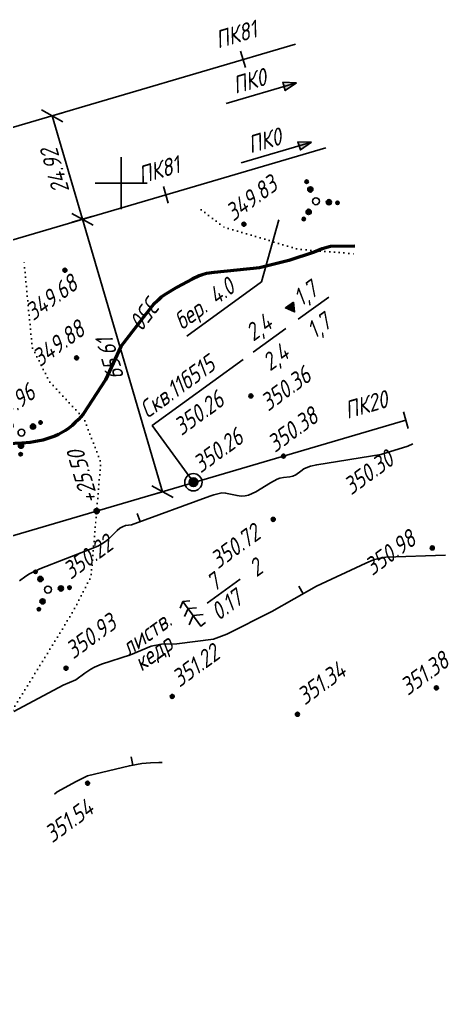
# Model space of a CAD drawing. Extents: x 1514039 to 1515876, y 2182924 to 2184238.
# Drawn here: x 1515776.5 to 1515875.7, y 2184012.8 to 2184237.8 of the extents above; entities that cross this region are included whole.
import ezdxf
from ezdxf.enums import TextEntityAlignment as Align

# ---------------------------------------------------------------- set-up
doc = ezdxf.new("R2010")
doc.units = 0
doc.header["$PDMODE"] = 34
doc.linetypes.add('ИИDot', pattern=[1, 0, -1])
for name, color, linetype, lineweight in [('ИИ_ГЕОСЕТКА_025', 3, 'Continuous', 25), ('ИИ_КОНТУР_025', 7, 'ИИDot', 25), ('ИИ_ОТМЕТКА_025', 7, 'Continuous', 25), ('ИИ_ПИКЕТАЖ_025', 7, 'Continuous', 25), ('ИИ_РАЗМЕР_025', 7, 'Continuous', 25), ('ИИ_РЕЛЬЕФ_025', 34, 'Continuous', 25), ('ИИ_РЕЛЬЕФ_050', 34, 'Continuous', 50), ('ИИ_СКВАЖИНА_025', 7, 'Continuous', 25), ('ИИ_ТЕКСТ_025', 7, 'Continuous', 25), ('ИИ_ТРАССА_АД_025', 1, 'Continuous', 25), ('ИИ_ТРАССА_ЛЭП_025', 7, 'Continuous', 25), ('ИИ_ТРАССА_ТРУБ_025', 7, 'Continuous', 25), ('ИИ_УГОДЬЯ_025', 7, 'Continuous', 25)]:
    doc.layers.add(name, color=color, linetype=linetype, lineweight=lineweight)
doc.styles.add('VNIPISIMPLEXCUR', font='simplex.shx', dxfattribs={"width": 0.8, "oblique": 15})
doc.dimstyles.new('ИИ-2000-м-dm', dxfattribs={"dimscale": 2, "dimtxt": 2.5, "dimasz": 2.5, "dimexe": 1.25, "dimexo": 0, "dimgap": 1, "dimtad": 1, "dimtoh": 1, "dimzin": 1, "dimdsep": 46, "dimtxsty": 'VNIPISIMPLEXCUR', "dimcen": 2.5, "dimaunit": 1, "dimazin": 0, "dimtfac": 1, "dimtmove": 1, "dimatfit": 2, "dimfxl": 1, "dimarcsym": 0})

# ---------------------------------------------------------------- blocks, each defined once
blk = doc.blocks.new('ИИ053952')
at = {"linetype": 'Continuous', "lineweight": 25}
h = blk.add_hatch(color=0, dxfattribs=at)
edge = h.paths.add_edge_path()
edge.add_arc((-1.308630616908658, 2.130137532763825), 0.2, 0, 360)
h = blk.add_hatch(color=0, dxfattribs=at)
edge = h.paths.add_edge_path()
edge.add_arc((-0.7851783701452177, 1.278082519658284), 0.3, 0, 360)
h = blk.add_hatch(color=0, dxfattribs=at)
edge = h.paths.add_edge_path()
edge.add_arc((1.499441115229502, 0.04094315521868452), 0.3, 0, 360)
h = blk.add_hatch(color=0, dxfattribs=at)
edge = h.paths.add_edge_path()
edge.add_arc((2.49906852538254, 0.06823859203112193), 0.2, 0, 360)
h = blk.add_hatch(color=0, dxfattribs=at)
edge = h.paths.add_edge_path()
edge.add_arc((-0.7142627450842838, -1.319025674876968), 0.3, 0, 360)
h = blk.add_hatch(color=0, dxfattribs=at)
edge = h.paths.add_edge_path()
edge.add_arc((-1.190437908473882, -2.198376124794947), 0.2, 0, 360)
at = {"color": 0, "linetype": 'Continuous', "lineweight": 25}
for centre, radius in [((-1.308630616908658, 2.130137532763825), 0.2), ((-0.7851783701452177, 1.278082519658284), 0.3), ((0, 0), 0.4), ((1.499441115229502, 0.04094315521868452), 0.3), ((2.49906852538254, 0.06823859203112193), 0.2), ((-0.7142627450842838, -1.319025674876968), 0.3), ((-1.190437908473882, -2.198376124794947), 0.2)]:
    blk.add_circle(centre, radius, dxfattribs=at)
blk = doc.blocks.new('PICKET')
at = {"color": 0, "linetype": 'Continuous', "lineweight": 25}
for p, q in [((-0.2299999999999898, 0), (0.2299999999999898, 0)), ((0, 0.2299999999999898), (0, -0.2299999999999898))]:
    blk.add_line(p, q, dxfattribs=at)
blk.add_circle((0, 0), 0.23, dxfattribs=at)
at = {"color": 0, "linetype": 'Continuous', "style": 'VNIPISIMPLEXCUR', "oblique": 15, "width": 0.8}
blk.add_attdef('OTMETKA', (1.25, 0.3000000000000114), '', height=2, dxfattribs=at)
at = {"color": 8, "linetype": 'Continuous', "style": 'VNIPISIMPLEXCUR', "oblique": 15, "width": 0.8, "flags": 1}
blk.add_attdef('NOMER', (1.25, -2.699999999999989), '', height=2, dxfattribs=at)
blk = doc.blocks.new('ИИ15001')
at = {"color": 0, "linetype": 'Continuous', "lineweight": 25}
blk.add_lwpolyline([(0, 1), (0, -1)], dxfattribs=at)
at = {"color": 0, "linetype": 'Continuous', "lineweight": 25, "style": 'VNIPISIMPLEXCUR', "oblique": 15, "width": 0.8}
blk.add_attdef('STATIONING', text='', height=2, dxfattribs=at).set_placement((0, 2), align=Align.CENTER)
at = {"color": 7, "linetype": 'Continuous', "lineweight": 25, "style": 'VNIPISIMPLEXCUR', "oblique": 15, "width": 0.8}
blk.add_attdef('HEIGHT', text='', height=2, dxfattribs=at).set_placement((0, -2), align=Align.TOP_CENTER)
blk = doc.blocks.new('ИИ15002')
at = {"linetype": 'Continuous', "lineweight": 25}
h = blk.add_hatch(color=0, dxfattribs=at)
edge = h.paths.add_edge_path()
edge.add_arc((0, 0), 0.3, 0, 360)
at = {"color": 0, "linetype": 'Continuous', "lineweight": 25}
blk.add_circle((0, 0), 0.3, dxfattribs=at)
at = {"color": 0, "linetype": 'Continuous', "style": 'VNIPISIMPLEXCUR', "oblique": 15, "width": 0.8}
blk.add_attdef('STATIONING', (1, 1.3), '', height=2, rotation=90, dxfattribs=at)
at = {"color": 7, "linetype": 'Continuous', "style": 'VNIPISIMPLEXCUR', "oblique": 15, "width": 0.8}
blk.add_attdef('HEIGHT', text='', height=2, dxfattribs=at).set_placement((0, -1.3), align=Align.TOP_CENTER)
blk = doc.blocks.new('ИИ25001')
at = {"linetype": 'Continuous'}
h = blk.add_hatch(color=0, dxfattribs=at)
edge = h.paths.add_edge_path()
edge.add_arc((0, 0), 0.5, 0, 360)
at = {"color": 0, "linetype": 'Continuous'}
for radius in [1, 0.5]:
    blk.add_circle((0, 0), radius, dxfattribs=at)
at = {"color": 0, "style": 'VNIPISIMPLEXCUR', "oblique": 15, "width": 0.8}
for tag, p in [('NUMBER', (2, 0.6999999999999887)), ('STS', (14.21830956713089, 0.6999999999999887)), ('EGWL', (38.31670607307356, 0.6999999999999887)), ('TFS', (19.07851403860371, -1)), ('HEIGHT', (2, -2.699999999999988)), ('FS', (14.21830956713089, -2.700000000000002)), ('AGWL', (36.59421987173639, -2.700000000000002))]:
    blk.add_attdef(tag, p, '', height=2, dxfattribs=at)
at = {"color": 253, "style": 'VNIPISIMPLEXCUR', "oblique": 15, "width": 0.8, "flags": 1}
for tag, p in [('DATE', (-2.5, -0.8000000000000113)), ('NOTE1', (-2.5, -3.200000000000017)), ('NOTE2', (-2.5, -5.600000000000022))]:
    blk.add_attdef(tag, text='', height=1.6, dxfattribs=at).set_placement(p, align=Align.RIGHT)
blk = doc.blocks.new('ИИ053672А')
at = {"color": 0, "linetype": 'Continuous'}
for points in [[(0.6999999999999887, 3.095854811567278), (0, 3.5), (-0.6999999999999887, 3.095854811567278)], [(0, 3.5), (0, 0), (0.6999999999999887, 0)], [(0.8499999999999943, 2.009252271188813), (0, 2.5), (-0.8499999999999943, 2.009252271188813)], [(1, 0.9226497308103772), (0, 1.5), (-1, 0.9226497308103772)]]:
    blk.add_lwpolyline(points, dxfattribs=at)
at = {"color": 0, "linetype": 'Continuous', "style": 'VNIPISIMPLEXCUR', "oblique": 15, "width": 0.8}
blk.add_attdef('RACE1', text='', height=2, dxfattribs=at).set_placement((-2, 2.25), align=Align.RIGHT)
blk.add_attdef('HEIGHT', (2, 2.25), '', height=2, dxfattribs=at)
blk.add_attdef('DISTANCE', text='', height=2, dxfattribs=at).set_placement((8.5, 1.75), align=Align.MIDDLE_LEFT)
blk.add_attdef('RACE2', text='', height=2, dxfattribs=at).set_placement((-2, 1.25), align=Align.TOP_RIGHT)
blk.add_attdef('THICKNESS', text='', height=2, dxfattribs=at).set_placement((2, 1.25), align=Align.TOP_LEFT)
blk = doc.blocks.new('ИИ15008')
at = {"linetype": 'Continuous', "lineweight": 25}
blk.add_hatch(color=0, dxfattribs=at).paths.add_polyline_path([(0, 0), (1.5, -0.5000000000000002), (1.5, 0.4999999999999998)])
at = {"color": 0, "linetype": 'Continuous', "lineweight": 25}
blk.add_lwpolyline([(0, 0), (1.5, -0.5000000000000002), (1.5, 0.4999999999999998)], close=True, dxfattribs=at)
blk.add_lwpolyline([(8.5, -9.992007221626409e-16), (0, 0)], dxfattribs=at)
blk = doc.blocks.new('_Oblique')
at = {"color": 0, "linetype": 'ByBlock', "lineweight": -2}
blk.add_line((-0.5, -0.5), (0.5, 0.5), dxfattribs=at)
blk = doc.blocks.new('*D16')
at = {"layer": 'Defpoints', "color": 0, "transparency": 16777216}
for p in [(1515791.073790065, 2184191.65832816), (1515809.566655599, 2184128.709743669), (1515809.566655599, 2184128.709743669)]:
    blk.add_point(p, dxfattribs=at)
at = {"layer": 'ИИ_РАЗМЕР_025', "color": 0, "lineweight": -2, "transparency": 16777216}
for p, q in [((1515791.073790065, 2184191.65832816), (1515788.675155441, 2184190.953663744)), ((1515791.073790065, 2184191.65832816), (1515809.566655599, 2184128.709743669)), ((1515809.566655599, 2184128.709743669), (1515807.168020975, 2184128.005079252))]:
    blk.add_line(p, q, dxfattribs=at)
at = {"layer": 'ИИ_РАЗМЕР_025', "color": 0, "lineweight": -2, "transparency": 16777216, "xscale": 4, "yscale": 4, "zscale": 4}
for p, rotation in [((1515791.073790065, 2184191.65832816), 106.3715911023822), ((1515809.566655599, 2184128.709743669), 286.3715911023822)]:
    blk.add_blockref('_Oblique', p, dxfattribs=dict(at, rotation=rotation))
at = {"layer": 'ИИ_РАЗМЕР_025', "color": 0, "transparency": 16777216, "insert": (1515797.441861283, 2184159.338438614), "char_height": 4, "attachment_point": 5, "rotation": 106.37159110238223, "style": 'VNIPISIMPLEXCUR'}
blk.add_mtext('65.61', dxfattribs=at)
blk = doc.blocks.new('*D18')
at = {"layer": 'Defpoints', "color": 0, "transparency": 16777216}
for p in [(1515784.05422076, 2184215.5657812), (1515784.05422076, 2184215.5657812), (1515791.073790065, 2184191.658328161)]:
    blk.add_point(p, dxfattribs=at)
at = {"layer": 'ИИ_РАЗМЕР_025', "color": 0, "lineweight": -2, "transparency": 16777216}
for p, q in [((1515784.054220759, 2184215.565781201), (1515786.452961121, 2184216.270085595)), ((1515791.073790065, 2184191.658328162), (1515784.054220759, 2184215.565781201)), ((1515791.073790064, 2184191.658328161), (1515793.472530426, 2184192.362632555))]:
    blk.add_line(p, q, dxfattribs=at)
at = {"layer": 'ИИ_РАЗМЕР_025', "color": 0, "lineweight": -2, "transparency": 16777216, "xscale": 4, "yscale": 4, "zscale": 4}
for p, rotation in [((1515784.054220759, 2184215.565781201), 106.3629914789733), ((1515791.073790065, 2184191.658328162), 286.3629914789732)]:
    blk.add_blockref('_Oblique', p, dxfattribs=dict(at, rotation=rotation))
at = {"layer": 'ИИ_РАЗМЕР_025', "color": 0, "transparency": 16777216, "insert": (1515784.68551698, 2184202.766889408), "char_height": 4, "attachment_point": 5, "rotation": 106.36299147897327, "style": 'VNIPISIMPLEXCUR'}
blk.add_mtext('24.92', dxfattribs=at)
blk = doc.blocks.new('ИИ053296')
at = {"color": 0, "linetype": 'Continuous', "lineweight": 25}
blk.add_lwpolyline([(0, 0), (1, 0)], dxfattribs=at)
blk = doc.blocks.new('ИИ05012')
at = {"color": 0, "linetype": 'Continuous', "flags": 128}
for points in [[(0, 3), (0, -3)], [(-3, 0), (3, 0)]]:
    blk.add_lwpolyline(points, dxfattribs=at)
blk = doc.blocks.new('ИИ25002')
at = {"linetype": 'Continuous', "lineweight": 25}
blk.add_hatch(color=0, dxfattribs=at).paths.add_polyline_path([(0.5773502691895942, 1), (-0.5773502691896226, 1), (0, 0)])
at = {"color": 0, "linetype": 'Continuous', "lineweight": 25, "flags": 128}
blk.add_lwpolyline([(0.5773502691895942, 1), (-0.5773502691896226, 1), (0, 0)], close=True, dxfattribs=at)

msp = doc.modelspace()

# ---------------------------------------------------------------- linework, layer by layer
at = {"layer": 'ИИ_КОНТУР_025', "flags": 128}
for points in [[(1515818.471305559, 2184193.861304644), (1515823.758616414, 2184189.866752213), (1515840.988192513, 2184184.70008747), (1515854.570050515, 2184183.635217669)], [(1515649.387708488, 2184129.684097209), (1515654.481030406, 2184123.952834425), (1515672.131043684, 2184100.070326594), (1515686.269699425, 2184083.69066701), (1515700.20345198, 2184068.744232645), (1515715.161741459, 2184064.035077372), (1515728.685687641, 2184060.963896438), (1515746.922512072, 2184061.168636246), (1515763.929875401, 2184067.925245475), (1515774.175286631, 2184077.138806902), (1515788.9321576, 2184101.108955254), (1515793.03032629, 2184109.094031269), (1515795.284429278, 2184135.52784689), (1515791.391184767, 2184145.560386172), (1515783.399771564, 2184154.15970955), (1515779.410979332, 2184162.050830425), (1515777.523964439, 2184181.831905104)]]:
    msp.add_lwpolyline(points, dxfattribs=at)
at = {"layer": 'ИИ_РЕЛЬЕФ_025'}
for points, elevation in [([(1515867.464941144, 2184139.739452073), (1515866.309266434, 2184139.235434265), (1515860.104764776, 2184137.293191388), (1515845.252314163, 2184134.946838864), (1515843.822377573, 2184134.577814312), (1515843.218412334, 2184134.38197211), (1515842.281919408, 2184133.960710704), (1515841.556350762, 2184133.490957419), (1515840.376487797, 2184132.604651667), (1515839.741444223, 2184132.287437429), (1515839.02026443, 2184132.120975399), (1515837.578081603, 2184132.025626636), (1515836.727426663, 2184131.83530652), (1515836.07108416, 2184131.569102081), (1515834.552916258, 2184130.734663096), (1515831.121379476, 2184128.681213037), (1515830.270063953, 2184128.259303909), (1515829.451856658, 2184127.932801017), (1515828.681997968, 2184127.731116802), (1515827.736057111, 2184127.675893122), (1515826.81541184, 2184127.793515491), (1515824.167095021, 2184128.398842171), (1515823.309477574, 2184128.423232018), (1515821.444478899, 2184127.947783877), (1515820.521866029, 2184127.665415487), (1515802.392900865, 2184121.056523468), (1515801.024732117, 2184120.87614051), (1515800.275294284, 2184120.617645434), (1515799.702412989, 2184120.252681192), (1515799.10551434, 2184119.745857217), (1515797.110543271, 2184117.819331626), (1515796.35740421, 2184117.190173451), (1515795.550162299, 2184116.64170791), (1515794.782408159, 2184116.224369654), (1515793.076504187, 2184115.46862433), (1515781.160054837, 2184110.920925627), (1515779.533402403, 2184110.14496457), (1515778.78918283, 2184109.736946271), (1515777.953805891, 2184109.216237364), (1515776.460254824, 2184108.123438827)], 350.5), ([(1515875.011660189, 2184114.049508691), (1515861.200119414, 2184113.55813566), (1515860.236725196, 2184113.426568212), (1515859.274114224, 2184113.216601752), (1515858.37988712, 2184112.934849692), (1515856.593367832, 2184112.177669615), (1515845.217281679, 2184106.878343591), (1515834.874860837, 2184100.996146802), (1515824.414759867, 2184095.788685101), (1515821.385670815, 2184094.615157892), (1515812.906686416, 2184093.543604363), (1515809.364818027, 2184093.441575381), (1515806.938776019, 2184092.992240626), (1515802.170275585, 2184090.990089092), (1515795.478127602, 2184088.859482385), (1515793.834774884, 2184088.161323894), (1515793.01076691, 2184087.715858639), (1515791.567956176, 2184086.756640547), (1515789.531993333, 2184085.275133671), (1515786.542932761, 2184084.018683845), (1515775.197362772, 2184077.89609975)], 351), ([(1515809.471144028, 2184066.146107633), (1515808.742884618, 2184066.167276253), (1515806.750373247, 2184066.082050922), (1515804.790746722, 2184065.880981752), (1515801.899363752, 2184065.379818232), (1515792.228534115, 2184063.041578654), (1515789.57540967, 2184061.755903666), (1515785.194625691, 2184059.320149085), (1515784.550935961, 2184058.825116055)], 351.5)]:
    msp.add_lwpolyline(points, dxfattribs=dict(at, elevation=elevation))
at = {"layer": 'ИИ_РЕЛЬЕФ_050', "elevation": 350}
msp.add_lwpolyline([(1515854.047479398, 2184185.414112886), (1515848.404110706, 2184185.327836658), (1515846.514774197, 2184184.863465398), (1515844.626576257, 2184184.07707066), (1515838.771814813, 2184182.125002949), (1515832.012109338, 2184180.398581616), (1515821.522749723, 2184179.376650155), (1515819.755356583, 2184179.107375878), (1515818.769880461, 2184178.847759299), (1515818.044248021, 2184178.566581948), (1515816.413408849, 2184177.783720336), (1515812.936241356, 2184175.953388825), (1515810.026860146, 2184174.171478244), (1515809.287744716, 2184173.636753917), (1515808.534505133, 2184172.994933573), (1515807.429677867, 2184171.852320248), (1515805.721499756, 2184169.75217018), (1515799.929699921, 2184162.221850229), (1515796.40668514, 2184154.535350814), (1515791.197397524, 2184146.64077817), (1515790.148463342, 2184145.413147653), (1515789.392410327, 2184144.660824549), (1515788.647917998, 2184143.996335143), (1515787.901922818, 2184143.406447046), (1515787.141361245, 2184142.877927871), (1515785.524284763, 2184141.952066735), (1515784.646341693, 2184141.545528113), (1515783.746629242, 2184141.199626996), (1515781.854332804, 2184140.646913277), (1515779.792268653, 2184140.208277594), (1515778.94367257, 2184140.079590756), (1515777.050447625, 2184139.933521826), (1515772.150441113, 2184139.720240626)], dxfattribs=at)
at = {"layer": 'ИИ_СКВАЖИНА_025', "flags": 128}
for points in [[(1515840.973784145, 2184168.545548198), (1515848.040611704, 2184173.684099051)], [(1515830.572031638, 2184160.982050464), (1515838.075581762, 2184166.438158395)], [(1515816.704504119, 2184130.902114653), (1515807.193276715, 2184143.982495844), (1515828.229654214, 2184159.278821481)]]:
    msp.add_lwpolyline(points, dxfattribs=at)
at = {"layer": 'ИИ_ТЕКСТ_025'}
msp.add_lwpolyline([(1515815.17961625, 2184164.643086099), (1515832.473814528, 2184177.21833526), (1515836.490680612, 2184191.511527052)], dxfattribs=at)
at = {"layer": 'ИИ_ТРАССА_АД_025', "flags": 128}
msp.add_lwpolyline([(1515618.98462995, 2184167.101450588), (1515656.35, 2184178.07), (1515840.335656746, 2184232.090813785)], dxfattribs=at)
at = {"layer": 'ИИ_ТРАССА_ЛЭП_025'}
msp.add_lwpolyline([(1515847.358209102, 2184208.185197137), (1515626.736555096, 2184143.40376683)], dxfattribs=at)
at = {"layer": 'ИИ_ТРАССА_ТРУБ_025', "color": 4}
msp.add_lwpolyline([(1515444.233063628, 2183906.282930123), (1515502.22, 2183948.46), (1515709.73, 2184099.38), (1515865.847943131, 2184145.243908668)], dxfattribs=at)
at = {"layer": 'ИИ_УГОДЬЯ_025'}
msp.add_lwpolyline([(1515819.899857762, 2184102.934204565), (1515827.565715206, 2184108.508332133)], dxfattribs=at)

# ---------------------------------------------------------------- block references
at = {"layer": 'ИИ_ГЕОСЕТКА_025', "xscale": 2, "yscale": 2, "zscale": 2}
msp.add_blockref('ИИ05012', (1515800, 2184200), dxfattribs=at)
at = {"layer": 'ИИ_ОТМЕТКА_025'}
ref = msp.add_blockref('PICKET', (1515828.39, 2184190.51, 349.83), dxfattribs=dict(at, xscale=2, yscale=2, zscale=2, rotation=36.02222222222222))
ref.add_attrib('OTMETKA', '349.83', (1515825.904810406, 2184191.018873148, 349.83), dxfattribs={"layer": '0', "color": 0, "linetype": 'Continuous', "height": 4, "rotation": 36.02222221852793, "style": 'VNIPISIMPLEXCUR', "oblique": 15, "width": 0.8})
ref = msp.add_blockref('PICKET', (1515786.9699, 2184179.8799, 349.68), dxfattribs=dict(at, xscale=2, yscale=2, zscale=2, rotation=36.02222222222222))
ref.add_attrib('OTMETKA', '349.68', (1515779.631755993, 2184168.049865583, 349.68), dxfattribs={"layer": '0', "color": 0, "linetype": 'Continuous', "height": 3.999999999999998, "rotation": 36.02222221852796, "style": 'VNIPISIMPLEXCUR', "oblique": 14.99999999999995, "width": 0.8000000000000008})
ref = msp.add_blockref('PICKET', (1515789.6799, 2184159.6299, 349.88), dxfattribs=dict(at, xscale=2, yscale=2, zscale=2, rotation=36.02222222222222))
ref.add_attrib('OTMETKA', '349.88', (1515781.19640895, 2184157.413697907, 349.88), dxfattribs={"layer": '0', "color": 0, "linetype": 'Continuous', "height": 4, "rotation": 36.02222221852793, "style": 'VNIPISIMPLEXCUR', "oblique": 15, "width": 0.8})
ref = msp.add_blockref('PICKET', (1515830.0099, 2184150.8299, 350.36), dxfattribs=dict(at, xscale=2, yscale=2, zscale=2, rotation=36.02222222222222))
ref.add_attrib('OTMETKA', '350.36', (1515833.99068842, 2184147.121945569, 350.36), dxfattribs={"layer": '0', "color": 0, "linetype": 'Continuous', "height": 4, "rotation": 36.02222221852793, "style": 'VNIPISIMPLEXCUR', "oblique": 15, "width": 0.8})
at = {"layer": 'ИИ_ОТМЕТКА_025', "xscale": 2, "yscale": 2, "zscale": 2, "rotation": 36.02222222222222}
for p, values in [((1515768.2299, 2184140.9899, 349.96), {'OTMETKA': '349.96'}), ((1515816.704504118, 2184130.902114653, 350.26), {'OTMETKA': '350.26'}), ((1515787.2399, 2184087.9299, 350.93), {'OTMETKA': '350.93'}), ((1515811.8099, 2184081.3999, 351.22), {'OTMETKA': '351.22'}), ((1515840.7899, 2184077.2699, 351.34), {'OTMETKA': '351.34'})]:
    msp.add_blockref('PICKET', p, dxfattribs=at).add_auto_attribs(values)
at = {"layer": 'ИИ_ОТМЕТКА_025'}
ref = msp.add_blockref('PICKET', (1515837.560239266, 2184136.923213304, 350.38), dxfattribs=dict(at, xscale=2, yscale=2, zscale=2, rotation=36.02222222222222))
ref.add_attrib('OTMETKA', '350.38', (1515835.553115468, 2184137.588363252, 350.38), dxfattribs={"layer": '0', "color": 0, "linetype": 'Continuous', "height": 4, "rotation": 36.02222221852792, "style": 'VNIPISIMPLEXCUR', "oblique": 14.99999999999995, "width": 0.8})
ref = msp.add_blockref('PICKET', (1515835.1699, 2184122.3199, 350.72), dxfattribs=dict(at, xscale=2, yscale=2, zscale=2, rotation=36.02222222222222))
ref.add_attrib('OTMETKA', '350.72', (1515822.371147337, 2184110.701797256, 350.72), dxfattribs={"layer": '0', "color": 0, "linetype": 'Continuous', "height": 4, "rotation": 36.02222221852793, "style": 'VNIPISIMPLEXCUR', "oblique": 15, "width": 0.8})
ref = msp.add_blockref('PICKET', (1515871.9899, 2184115.7099, 350.98), dxfattribs=dict(at, xscale=2, yscale=2, zscale=2, rotation=36.02222222222222))
ref.add_attrib('OTMETKA', '350.98', (1515858.070933657, 2184109.153010028, 350.98), dxfattribs={"layer": '0', "color": 0, "linetype": 'Continuous', "height": 4, "rotation": 36.02222221852793, "style": 'VNIPISIMPLEXCUR', "oblique": 15, "width": 0.8})
ref = msp.add_blockref('PICKET', (1515872.9299, 2184083.3699, 351.38), dxfattribs=dict(at, xscale=2, yscale=2, zscale=2, rotation=36.02222222222222))
ref.add_attrib('OTMETKA', '351.38', (1515866.308750699, 2184081.44482083, 351.38), dxfattribs={"layer": '0', "color": 0, "linetype": 'Continuous', "height": 4, "rotation": 36.02222221852793, "style": 'VNIPISIMPLEXCUR', "oblique": 15, "width": 0.8})
ref = msp.add_blockref('PICKET', (1515792.2299, 2184061.3599, 351.54), dxfattribs=dict(at, xscale=2, yscale=2, zscale=2, rotation=36.02222222222222))
ref.add_attrib('OTMETKA', '351.54', (1515784.01721546, 2184047.387895375, 351.54), dxfattribs={"layer": '0', "color": 0, "linetype": 'Continuous', "height": 3.999999999999998, "rotation": 36.02222221852796, "style": 'VNIPISIMPLEXCUR', "oblique": 14.99999999999995, "width": 0.8000000000000008})
at = {"layer": 'ИИ_ПИКЕТАЖ_025', "color": 1, "xscale": 2, "yscale": 2, "zscale": 2, "rotation": 16.36029999999997}
msp.add_blockref('ИИ15001', (1515828.20987773, 2184228.61342977), dxfattribs=at).add_auto_attribs({'STATIONING': 'ПК81'})
at = {"layer": 'ИИ_ПИКЕТАЖ_025', "xscale": 2, "yscale": 2, "zscale": 2, "rotation": 16.3639}
msp.add_blockref('ИИ15001', (1515810.34168259, 2184197.31598512), dxfattribs=at).add_auto_attribs({'STATIONING': 'ПК81'})
at = {"layer": 'ИИ_ПИКЕТАЖ_025', "color": 4}
ref = msp.add_blockref('ИИ15001', (1515865.84794313, 2184145.24390867, 350.3), dxfattribs=dict(at, xscale=2, yscale=2, zscale=2, rotation=16.37159176999998))
ref.add_attrib('STATIONING', 'ПК20', dxfattribs={"layer": '0', "color": 0, "linetype": 'Continuous', "lineweight": 25, "height": 3.999999999999999, "rotation": 16.37159176999997, "style": 'VNIPISIMPLEXCUR', "oblique": 15.00000000000003, "width": 0.8000000000000006}).set_placement((1515857.167318883, 2184146.901512688), align=Align.CENTER)
ref.add_attrib('HEIGHT', '350.30', dxfattribs={"layer": '0', "color": 7, "linetype": 'Continuous', "lineweight": 25, "height": 3.999999999999999, "rotation": 36.02222222222221, "style": 'VNIPISIMPLEXCUR', "oblique": 14.99999999999995, "width": 0.8000000000000005}).set_placement((1515855.965711077, 2184134.738699063), align=Align.TOP_CENTER)
ref = msp.add_blockref('ИИ15002', (1515794.32110346, 2184124.230946441, 350.22), dxfattribs=dict(at, xscale=2, yscale=2, zscale=2, rotation=36.02228177214084))
ref.add_attrib('STATIONING', '+25.50', (1515794.833692801, 2184126.516118258, 350.22), dxfattribs={"layer": '0', "color": 0, "linetype": 'Continuous', "height": 3.999999999999998, "rotation": 106.3716666666667, "style": 'VNIPISIMPLEXCUR', "oblique": 14.99999999999995, "width": 0.8000000000000007})
ref.add_attrib('HEIGHT', '350.22', dxfattribs={"layer": '0', "color": 7, "linetype": 'Continuous', "height": 4, "rotation": 36.02228177214084, "style": 'VNIPISIMPLEXCUR', "oblique": 15.00000000000003, "width": 0.8}).set_placement((1515791.046543346, 2184115.211441421, 350.22), align=Align.TOP_CENTER)
at = {"layer": 'ИИ_РЕЛЬЕФ_025', "xscale": 2, "yscale": 2, "zscale": 2}
for p, rotation in [((1515804.415439782, 2184121.793837546, 350.5), 110.0292648521408), ((1515842.103212408, 2184105.107233278, 351), 119.6288239221408), ((1515802.672877672, 2184065.513891429, 351.5), 100.6414002221408)]:
    msp.add_blockref('ИИ053296', p, dxfattribs=dict(at, rotation=rotation))
at = {"layer": 'ИИ_СКВАЖИНА_025'}
ref = msp.add_blockref('ИИ25001', (1515816.704504119, 2184130.902114653, 350.26), dxfattribs=dict(at, xscale=2, yscale=2, zscale=2, rotation=36.02228177214084))
ref.add_attrib('NUMBER', 'Скв.11б515', (1515806.059861693, 2184145.484504264, 350.26), dxfattribs={"layer": '0', "color": 0, "height": 4, "rotation": 36.02228177214084, "style": 'VNIPISIMPLEXCUR', "oblique": 15.00000000000003, "width": 0.8})
ref.add_attrib('HEIGHT', '350.26', (1515813.924538086, 2184141.509161299, 350.26), dxfattribs={"layer": '0', "color": 0, "height": 4, "rotation": 36.02228177214084, "style": 'VNIPISIMPLEXCUR', "oblique": 15.00000000000003, "width": 0.8})
ref.add_attrib('STS', '2,4', (1515830.544145097, 2184163.287929401, 350.26), dxfattribs={"layer": '0', "color": 0, "height": 4, "rotation": 36.02228177214084, "style": 'VNIPISIMPLEXCUR', "oblique": 15.00000000000003, "width": 0.8})
ref.add_attrib('FS', '2,4', (1515834.423009644, 2184156.414355695, 350.26), dxfattribs={"layer": '0', "color": 0, "height": 4, "rotation": 36.02228177214084, "style": 'VNIPISIMPLEXCUR', "oblique": 15.00000000000003, "width": 0.8})
ref.add_attrib('EGWL', '1,7', (1515841.655313491, 2184171.364307037, 350.26), dxfattribs={"layer": '0', "color": 0, "height": 4, "rotation": 36.02228177214084, "style": 'VNIPISIMPLEXCUR', "oblique": 15.00000000000003, "width": 0.8})
ref.add_attrib('AGWL', '1,7', (1515844.723328068, 2184163.889762284, 350.26), dxfattribs={"layer": '0', "color": 0, "height": 4, "rotation": 36.02228177214084, "style": 'VNIPISIMPLEXCUR', "oblique": 15.00000000000003, "width": 0.8})
at = {"layer": 'ИИ_СКВАЖИНА_025', "xscale": 2, "yscale": 2, "zscale": 2, "rotation": 36.02228177214084}
msp.add_blockref('ИИ25002', (1515840.109203641, 2184170.239645851), dxfattribs=at)
at = {"layer": 'ИИ_ТЕКСТ_025', "xscale": 2, "yscale": 2, "zscale": 2, "rotation": 196.2882522176801}
for p in [(1515840.578649913, 2184223.207307947), (1515844.072314528, 2184209.470105036)]:
    msp.add_blockref('ИИ15008', p, dxfattribs=at)
at = {"layer": 'ИИ_УГОДЬЯ_025', "xscale": 2, "yscale": 2, "zscale": 2}
for p, rotation in [((1515845.071575257, 2184195.83190745), 234.0122866533623), ((1515776.932457793, 2184142.354963262), 146.2124061660273), ((1515783.060326346, 2184106.084845262), 3.648962974409197)]:
    msp.add_blockref('ИИ053952', p, dxfattribs=dict(at, rotation=rotation))
at = {"layer": 'ИИ_УГОДЬЯ_025'}
ref = msp.add_blockref('ИИ053672А', (1515818.415213001, 2184097.638873326), dxfattribs=dict(at, xscale=2, yscale=2, zscale=2, rotation=36.02222222222222))
ref.add_attrib('RACE1', 'листв.', dxfattribs={"layer": '0', "color": 0, "linetype": 'Continuous', "height": 4, "rotation": 36.02222221852793, "style": 'VNIPISIMPLEXCUR', "oblique": 15, "width": 0.8}).set_placement((1515812.060630546, 2184098.075350281), align=Align.RIGHT)
ref.add_attrib('RACE2', 'кедр', dxfattribs={"layer": '0', "color": 0, "linetype": 'Continuous', "height": 4, "rotation": 36.02222221852793, "style": 'VNIPISIMPLEXCUR', "oblique": 15, "width": 0.8}).set_placement((1515809.969304775, 2184095.840684424), align=Align.TOP_RIGHT)
ref.add_attrib('HEIGHT', '7', (1515821.493902287, 2184105.422736237), dxfattribs={"layer": '0', "color": 0, "linetype": 'Continuous', "height": 4, "rotation": 36.02222221852793, "style": 'VNIPISIMPLEXCUR', "oblique": 15, "width": 0.8})
ref.add_attrib('THICKNESS', '0.17', dxfattribs={"layer": '0', "color": 0, "linetype": 'Continuous', "height": 4, "rotation": 36.02222221852793, "style": 'VNIPISIMPLEXCUR', "oblique": 15, "width": 0.8}).set_placement((1515820.180121378, 2184102.013241671), align=Align.TOP_LEFT)
ref.add_attrib('DISTANCE', '2', dxfattribs={"layer": '0', "color": 0, "linetype": 'Continuous', "height": 4, "rotation": 36.02222221852793, "style": 'VNIPISIMPLEXCUR', "oblique": 15, "width": 0.8}).set_placement((1515830.106278878, 2184110.46731745), align=Align.MIDDLE_LEFT)

# ---------------------------------------------------------------- texts
at = {"layer": 'ИИ_РЕЛЬЕФ_025', "style": 'VNIPISIMPLEXCUR', "oblique": 15, "width": 0.8}
msp.add_text('350', height=4, rotation=232.4350122660899, dxfattribs=at).set_placement((1515805.889427341, 2184170.385154238, 350), align=Align.MIDDLE)
at = {"layer": 'ИИ_ТЕКСТ_025', "style": 'VNIPISIMPLEXCUR', "oblique": 15, "width": 0.8}
for s, rotation, p in [('ПК0', 16.28819266673252, (1515826.443391375, 2184220.571048784)), ('ПК0', 16.28819266673252, (1515829.93705599, 2184206.833845873)), ('бер. 4.0', 36.02222222222222, (1515814.044903186, 2184165.923249973))]:
    msp.add_text(s, height=4, rotation=rotation, dxfattribs=at).set_placement(p)

# ---------------------------------------------------------------- dimensions: what is measured, and where the dimension line sits
at = {"layer": 'ИИ_РАЗМЕР_025'}
for p2, distance, picture, middle in [((1515784.054220759, 2184215.565781199), -1.155974630599943e-09, '*D18', (1515784.68551698, 2184202.766889408)), ((1515809.566655599, 2184128.709743669), 0, '*D16', (1515797.441861283, 2184159.338438614))]:
    dim = msp.add_aligned_dim(p1=(1515791.073790065, 2184191.65832816), p2=p2, distance=distance, dimstyle='ИИ-2000-м-dm', override={"dimtxt": 2, "dimasz": 2, "dimgap": 0.5, "dimblk1": 'Oblique', "dimblk2": 'Oblique', "dimsah": 1}, dxfattribs=at)
    dim.commit()
    dim.dimension.update_dxf_attribs({"geometry": picture, "text_midpoint": middle})

doc.saveas('drawing.dxf')
